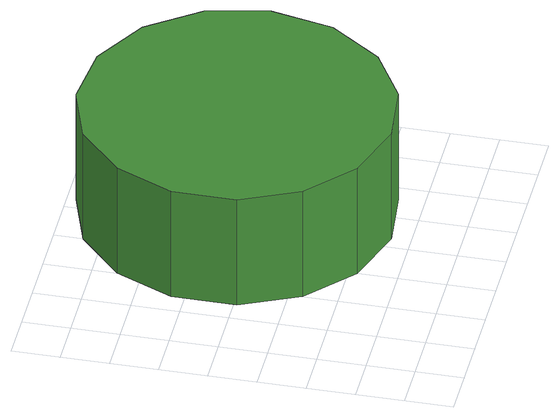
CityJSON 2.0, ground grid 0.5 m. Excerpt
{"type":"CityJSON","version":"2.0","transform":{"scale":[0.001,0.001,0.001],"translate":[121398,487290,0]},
"CityObjects":{
"tree1":{"type":"SolitaryVegetationObject","attributes":{"function":"something"},"geometry":[{"type":"MultiSurface","lod":"1","boundaries":[[[0,1,2,3,4,5,6,7,8,9,10,11,12,13,14]],[[15,16,17,18,19,20,21,22,23,24,25,26,27,28,29]],[[0,29,28,1]],[[1,28,27,2]],[[2,27,26,3]],[[3,26,25,4]],[[4,25,24,5]],[[5,24,23,6]],[[6,23,22,7]],[[7,22,21,8]],[[8,21,20,9]],[[9,20,19,10]],[[10,19,18,11]],[[11,18,17,12]],[[12,17,16,13]],[[13,16,15,14]],[[14,15,29,0]]]}]}
},
"vertices":[
[3927,2307,2031],[3788,2962,2031],[3394,3504,2031],[2814,3839,2031],[2148,3909,2031],[1511,3702,2031],[1014,3254,2031],[741,2642,2031],[741,1973,2031],[1014,1361,2031],[1511,913,2031],[2148,706,2031],[2814,776,2031],[3394,1111,2031],[3788,1652,2031],[3788,1652,741],[3394,1111,741],[2814,776,741],[2148,706,741],[1511,913,741],[1014,1361,741],[741,1973,741],[741,2642,741],[1014,3254,741],[1511,3702,741],[2148,3909,741],[2814,3839,741],[3394,3504,741],[3788,2962,741],[3927,2307,741]
]}
